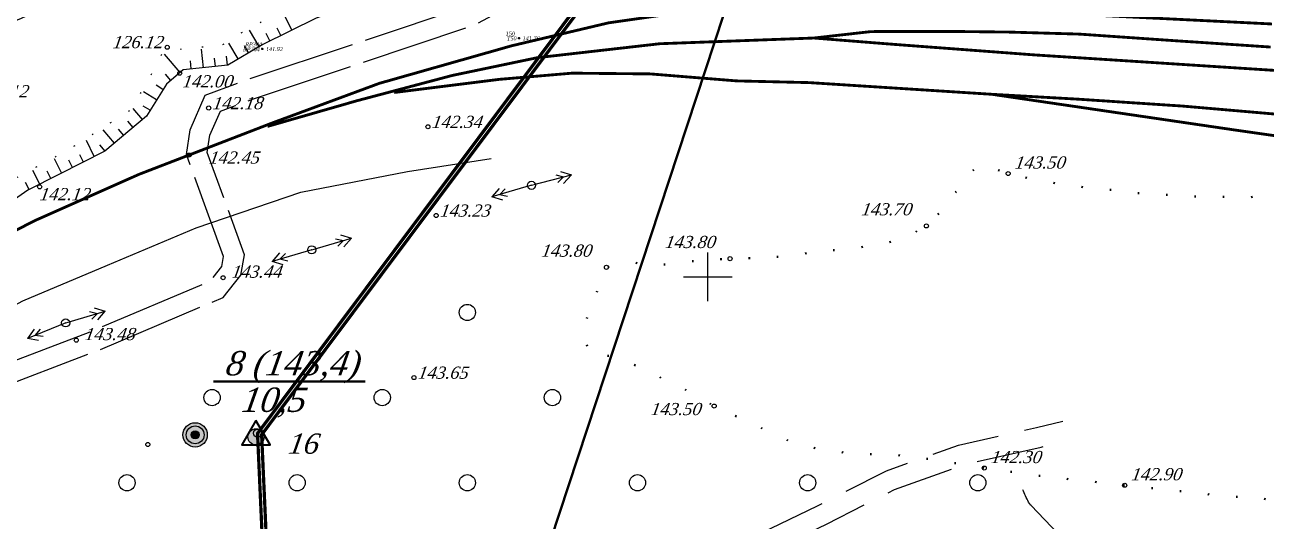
# Model space of a CAD drawing. Header units: millimetres. Extents: x 1400 to 7029, y -1119 to 1612.
# Drawn here: x 3200.1 to 3292, y 1214.7 to 1251.5 of the extents above; entities that cross this region are included whole.
import ezdxf
from ezdxf.enums import TextEntityAlignment as Align
from ezdxf.lldxf.tags import DXFTag

# ---------------------------------------------------------------- set-up
doc = ezdxf.new("R2010")
doc.units = ezdxf.units.MM
doc.set_wipeout_variables(frame=1)
for name, pattern in [('ADOT', [10, 0, -10]), ('ADOT1', [1.6, 0.1, -1.5]), ('AHIDDEN4', [7, 5, -2]), ('AHIDDEN5', [9, 8, -1])]:
    doc.linetypes.add(name, pattern=pattern)
for name, color, linetype in [('01_Завод', 7, 'Continuous'), ('01_Північ', 7, 'Continuous'), ('02_Горизонт_100', 7, 'Continuous'), ('02_Горизонт_112', 7, 'Continuous'), ('02_Горизонт_128', 7, 'Continuous'), ('0_Лицензия', 6, 'Continuous'), ('CONT-MNR', 7, 'Continuous'), ('NOMERA', 7, 'Continuous'), ('авт_дор', 7, 'Continuous'), ('ВЫСОТЫ', 7, 'Continuous'), ('жел_дор', 7, 'Continuous'), ('кресты', 7, 'Continuous'), ('НАДЗЕМКА', 7, 'Continuous'), ('НОМЕРА', 7, 'Continuous'), ('ПИКЕТЫ', 7, 'Continuous'), ('РАСТИТ', 7, 'Continuous'), ('Скважины', 7, 'Continuous'), ('ТОЧКИ', 7, 'Continuous')]:
    doc.layers.add(name, color=color, linetype=linetype)
doc.styles.add('russ', font='timesi.ttf')
doc.styles.add('universw', font='timesi.ttf', dxfattribs={"oblique": 10})
tags = doc.linetypes.add('New Line1', pattern=[1.5, 1, -0.5]).pattern_tags.tags
tags[6:7] = [DXFTag(74, 4), DXFTag(75, 0), DXFTag(340, '0'), DXFTag(46, 1.0), DXFTag(50, 0.0), DXFTag(44, 0.0), DXFTag(45, 0.0)]
tags[4:5] = [DXFTag(74, 4), DXFTag(75, 0), DXFTag(340, '0'), DXFTag(46, 1.0), DXFTag(50, 0.0), DXFTag(44, 0.0), DXFTag(45, 0.0)]

# ---------------------------------------------------------------- blocks, each defined once
blk = doc.blocks.new('108')
at = {"color": 0, "linetype": 'Continuous', "lineweight": 0}
blk.add_wipeout([(0.51, -0.12), (0.52, -0.06), (0.52, -0.01), (0.52, 0.05), (0.51, 0.1), (0.5, 0.15), (0.48, 0.2), (0.45, 0.25), (0.42, 0.3), (0.39, 0.34), (0.35, 0.38), (0.31, 0.42), (0.26, 0.45), (0.22, 0.47), (0.17, 0.49), (0.11, 0.51), (0.06, 0.52), (0.01, 0.52), (-0.05, 0.52), (-0.1, 0.51), (-0.15, 0.5), (-0.21, 0.48), (-0.25, 0.45), (-0.3, 0.42), (-0.34, 0.39), (-0.38, 0.35), (-0.42, 0.31), (-0.45, 0.26), (-0.47, 0.22), (-0.49, 0.17), (-0.51, 0.11), (-0.52, 0.06), (-0.52, 0.01), (-0.52, -0.05), (-0.51, -0.1), (-0.5, -0.15), (-0.48, -0.21), (-0.45, -0.25), (-0.42, -0.3), (-0.39, -0.34), (-0.35, -0.38), (-0.31, -0.42), (-0.27, -0.45), (-0.22, -0.47), (-0.17, -0.49), (-0.12, -0.51), (-0.06, -0.52), (-0.01, -0.52), (0.05, -0.52), (0.1, -0.51), (0.15, -0.5), (0.2, -0.48), (0.25, -0.45), (0.3, -0.42), (0.34, -0.39), (0.38, -0.35), (0.42, -0.31), (0.45, -0.27), (0.47, -0.22), (0.49, -0.17)], dxfattribs=at)
at = {"linetype": 'Continuous'}
h = blk.add_hatch(color=0, dxfattribs=at)
edge = h.paths.add_edge_path()
edge.add_arc((0, 0), 0.0196, 0, 360)
at = {"color": 0, "linetype": 'Continuous'}
for radius in [0.5, 0.0196]:
    blk.add_circle((0, 0), radius, dxfattribs=at)
blk = doc.blocks.new('A$C29341465')
at = {"color": 0, "linetype": 'ByBlock', "lineweight": -2}
for p, q in [((0.5, 1.2), (0, 1.2)), ((1.2, 2), (1.2, 2.5)), ((1.2, 0.5), (1.2, 0)), ((2, 1.2), (2.5, 1.2))]:
    blk.add_line(p, q, dxfattribs=at)
blk.add_circle((1.2, 1.2), 0.75, dxfattribs=at)
blk = doc.blocks.new('point_s')
at = {"color": 0, "xscale": 0.2, "yscale": 0.2, "zscale": 0.2}
blk.add_blockref('A$C29341465', (-0.25, -0.25), dxfattribs=at)
at = {"layer": 'NOMERA', "color": 1, "style": 'russ'}
blk.add_attdef('NN', text='', height=1, dxfattribs=at).set_placement((-2.16, 0.35), align=Align.BOTTOM_CENTER)
at = {"layer": 'ВЫСОТЫ', "color": 1, "style": 'russ'}
blk.add_attdef('H_VER', (0.88, -0.52), '', height=1, dxfattribs=at)
at = {"layer": 'ВЫСОТЫ', "color": 0, "style": 'russ'}
blk.add_attdef('H_ZEM', (1.19, -1.98), '', height=1, dxfattribs=at)
at = {"layer": 'НОМЕРА', "color": 1, "linetype": 'Continuous', "style": 'russ'}
blk.add_attdef('NAZV', text='', height=1, dxfattribs=at).set_placement((-0.62, -0.07), align=Align.MIDDLE_RIGHT)
at = {"layer": 'ТОЧКИ', "style": 'russ'}
for tag, p in [('T_ST--T_OR', (-0.02, -4.67)), ('S-G_UG-V_UG-V', (0.02, -9.54)), ('H_ST-I-Z', (-0.02, -7.21))]:
    blk.add_attdef(tag, text='', height=1, dxfattribs=at).set_placement(p, align=Align.CENTER)
blk = doc.blocks.new('115_3')
at = {"color": 0, "linetype": 'Continuous'}
for p, q in [((0, 0), (5.1, 0)), ((3.22, 0.49), (4.1, 0)), ((3.22, -0.49), (4.1, 0)), ((3.91, 0.76), (5.1, 0)), ((3.91, -0.76), (5.1, 0))]:
    blk.add_line(p, q, dxfattribs=at)
blk = doc.blocks.new('372')
blk.add_circle((0, 0), 1)
blk = doc.blocks.new('368')
at = {"color": 0, "linetype": 'Continuous'}
blk.add_blockref('372', (0, 0), dxfattribs=at)
blk = doc.blocks.new('Licenzia')
at = {"linetype": 'New Line1', "lineweight": 25}
h = blk.add_hatch(color=6, dxfattribs=at)
h.dxf.hatch_style = 1
h.set_gradient(color1=(255, 0, 255), color2=(255, 0, 255), centered=1, tint=1, name='INVCYLINDER')
edge = h.paths.add_edge_path()
edge.add_arc((0, 0), 2, 0, 360)
at = {"color": 6, "linetype": 'Continuous', "lineweight": 40, "flags": 128}
blk.add_lwpolyline([(-0.08, 4.01), (-3.48, -1.99), (3.45, -1.99)], close=True, dxfattribs=at)
at = {"color": 10, "linetype": 'Continuous', "lineweight": 25}
blk.add_circle((0, 0), 2, dxfattribs=at)

msp = doc.modelspace()

# ---------------------------------------------------------------- hatches: boundary and pattern name
at = {"layer": 'Скважины', "linetype": 'Continuous'}
for color, points in [(0, [(3213.5868, 1221.1328, 1), (3211.7868, 1221.1328, 1)]), (7, [(3212.9868, 1221.1328, 1), (3212.3868, 1221.1328, 1)])]:
    msp.add_hatch(color=color, dxfattribs=at).paths.add_polyline_path(points)

# ---------------------------------------------------------------- linework, layer by layer
at = {"color": 7, "linetype": 'Continuous', "lineweight": 50, "flags": 128}
msp.add_lwpolyline([(3321.6162, 1442.5531), (3352.5862, 1378.3688, -0.3890194), (3341.7619, 1342.4171), (3263.709, 1296.0172, 0.1581167), (3262.4872, 1294.6265), (3247.8038, 1262.5504), (3254.4803, 1259.8593), (3253.1696, 1256.3419), (3238.9968, 1213.3162)], format="xyb", dxfattribs=at)
at = {"layer": '01_Завод', "color": 250, "const_width": 0.21, "flags": 128}
for points in [[(3253.7446, 1253.0564), (3259.0713, 1253.1365), (3264.011, 1252.9926), (3267.7594, 1252.8834), (3278.9758, 1252.2035), (3290.8566, 1251.6157), (3292.4157, 1251.5386)], [(3253.2858, 1250.3062), (3258.4989, 1250.499), (3262.7198, 1250.975), (3268.5996, 1250.9876), (3272.9776, 1250.9384), (3278.1483, 1250.7892), (3285.2482, 1250.2989), (3289.5024, 1250.0177), (3292.325, 1249.831)], [(3258.4989, 1250.499), (3264.4193, 1250.0301), (3274.7738, 1249.2536), (3282.4055, 1248.7618), (3292.1499, 1248.1338), (3306.4873, 1247.2354)], [(3252.7696, 1247.3267), (3258.1536, 1247.1993), (3265.5785, 1246.725), (3271.6785, 1246.3354), (3278.0799, 1245.9728), (3285.8061, 1245.4627), (3295.7746, 1244.6011), (3299.5954, 1244.4001), (3305.3266, 1243.9764), (3306.3128, 1243.9035)], [(3306.1835, 1241.3446), (3290.0913, 1243.6314), (3271.6785, 1246.3354)]]:
    msp.add_lwpolyline(points, dxfattribs=at)
at = {"layer": '01_Завод', "color": 250, "linetype": 'AHIDDEN4', "flags": 128}
for points in [[(3229.5799, 1201.344), (3236.356, 1204.75), (3248.5307, 1210.9664), (3258.762, 1215.8732), (3263.8722, 1218.4668), (3269.2185, 1220.3744), (3274.9924, 1221.6879), (3276.9316, 1222.1464)], [(3232.8494, 1200.9278), (3237.0802, 1203.4356), (3249.1962, 1209.622), (3259.4259, 1214.528), (3264.466, 1217.0861), (3269.6384, 1218.9316), (3275.3313, 1220.2267), (3277.2768, 1220.6866)]]:
    msp.add_lwpolyline(points, dxfattribs=at)
at = {"layer": '01_Завод', "color": 250, "linetype": 'Continuous'}
for centre in [(3272.8878, 1240.4708), (3266.8331, 1236.593), (3243.1373, 1233.5305), (3252.295, 1234.1714), (3251.1157, 1223.267), (3271.1182, 1218.675), (3281.5124, 1217.4027)]:
    msp.add_circle(centre, 0.15, dxfattribs=at)
at = {"layer": '01_Північ', "linetype": 'ADOT', "lineweight": 50, "ltscale": 0.2, "flags": 128}
for points in [[(3241.712, 1227.6903), (3241.4626, 1228.5806), (3241.8546, 1230.5035), (3242.6741, 1232.2129), (3243.1373, 1233.5305), (3244.7408, 1233.9222), (3246.8788, 1233.6729), (3249.5512, 1233.9934), (3252.295, 1234.1714), (3255.5375, 1234.2783), (3259.1008, 1234.7056), (3262.2721, 1235.0617), (3264.4101, 1235.4534), (3265.9066, 1236.0944), (3266.8331, 1236.593), (3268.4909, 1238.2769), (3269.8608, 1240.4281), (3270.979, 1241.1546), (3272.8878, 1240.4708), (3275.103, 1239.9666), (3277.4499, 1239.5721), (3280.0161, 1239.309), (3282.7359, 1239.0022), (3286.2775, 1238.7869), (3290.435, 1238.7043), (3294.5374, 1238.9795), (3298.8601, 1238.7043), (3301.3656, 1238.2916), (3305.2919, 1237.9442), (3306.0023, 1237.7597)], [(3366.9867, 1233.298), (3368.1459, 1233.0663), (3371.6614, 1232.689), (3373.9986, 1232.6687), (3377.9819, 1232.3437), (3383.1999, 1231.3177), (3387.792, 1229.89), (3390.7514, 1229.3801), (3394.7126, 1227.9383), (3400.4573, 1226.3344), (3403.8493, 1225.4304), (3406.0854, 1224.6269), (3408.1206, 1224.4511), (3410.3568, 1224.0243), (3413.0388, 1223.2787), (3414.8366, 1222.3016), (3417.4544, 1220.4103), (3420.1038, 1218.2039), (3422.4063, 1215.8398), (3423.7975, 1213.9656), (3424.9585, 1212.3378), (3426.4661, 1210.0519), (3427.5806, 1207.7362), (3427.9069, 1206.0841), (3428.0157, 1203.8016), (3428.0809, 1201.9103), (3428.1656, 1200.8195), (3428.0018, 1198.8547), (3427.3191, 1195.662), (3426.2076, 1191.8972), (3425.2865, 1189.0925), (3424.0468, 1186.6787), (3422.0044, 1184.4732), (3419.933, 1182.5725), (3419.0791, 1181.9254), (3417.7937, 1181.3644), (3409.6235, 1181.9697), (3405.9152, 1182.3536), (3386.8828, 1184.4207), (3368.0029, 1186.4859), (3366.0485, 1186.6136), (3366.0302, 1184.3501), (3366.0552, 1180.2848), (3365.7533, 1171.9039), (3364.6743, 1170.1838), (3362.7476, 1168.5663), (3362.0283, 1167.411), (3361.9513, 1166.1787), (3361.4611, 1162.5642), (3361.1064, 1160.4049), (3360.8806, 1158.8902), (3360.1712, 1158.02), (3359.1715, 1157.1176), (3357.7848, 1156.5698), (3355.4952, 1156.6987), (3348.2057, 1157.4745), (3342.0526, 1158.0408), (3339.7047, 1158.4454), (3337.5997, 1159.74), (3335.2518, 1161.9651), (3332.7015, 1163.7047), (3327.8273, 1167.1115), (3324.1082, 1169.1965), (3323.1558, 1169.9671), (3318.3028, 1170.4203), (3312.2547, 1170.5704), (3310.435, 1170.8559), (3309.4021, 1171.1349), (3307.8945, 1171.2744), (3306.2753, 1171.3581), (3305.019, 1171.6092), (3302.7297, 1173.06), (3300.6917, 1175.3478), (3298.2123, 1179.2056), (3296.8135, 1182.7863), (3295.5855, 1186.2871), (3294.6921, 1189.3965), (3294.2219, 1193.3574), (3293.8538, 1196.6613), (3293.7197, 1200.8778), (3293.6245, 1204.3034), (3293.5443, 1205.4573), (3293.3351, 1209.4588), (3293.0662, 1212.2632), (3293.0927, 1214.0156), (3293.0927, 1215.1181), (3292.725, 1216.1418), (3291.6481, 1216.4568), (3289.2842, 1216.5618), (3284.9766, 1217.0343), (3275.624, 1218.0453), (3271.1399, 1218.6713), (3267.2888, 1219.3163), (3264.0825, 1219.7146), (3261.4378, 1219.7146), (3258.6818, 1220.1191), (3256.7334, 1220.6384), (3251.1157, 1223.267), (3248.468, 1224.763), (3246.4414, 1225.7043), (3244.7002, 1226.5601), (3243.273, 1226.988), (3241.7146, 1227.685)]]:
    msp.add_lwpolyline(points, dxfattribs=at)
at = {"layer": '02_Горизонт_128', "color": 0, "linetype": 'Continuous'}
for p, q in [((3219.8401, 1251.0864), (3219.2723, 1252.2405)), ((3217.4218, 1249.8699), (3216.7087, 1251.0779)), ((3219.0302, 1250.6879), (3218.7653, 1251.2263)), ((3215.8672, 1248.9522), (3215.1774, 1250.1208)), ((3218.2203, 1250.2894), (3217.9554, 1250.8278)), ((3211.5688, 1247.9504), (3210.4154, 1249.2974)), ((3213.2936, 1248.3052), (3213.1465, 1249.6794)), ((3215.0886, 1248.4973), (3215.0189, 1249.1482)), ((3216.6445, 1249.411), (3216.3395, 1249.9277)), ((3212.3961, 1248.2091), (3212.3322, 1248.8057)), ((3214.1911, 1248.4012), (3214.1272, 1248.9978)), ((3210.8832, 1247.3633), (3210.4929, 1247.8191)), ((3209.8292, 1245.9164), (3208.8625, 1246.5192)), ((3210.3068, 1246.6823), (3209.7977, 1246.9998)), ((3209.3516, 1245.1505), (3208.8425, 1245.4679)), ((3208.7835, 1244.4629), (3208.092, 1245.2809)), ((3206.7154, 1242.7148), (3205.875, 1243.7091)), ((3207.4048, 1243.2975), (3207.0174, 1243.7557)), ((3208.0941, 1243.8802), (3207.7068, 1244.3384)), ((3205.221, 1241.7251), (3204.6315, 1242.9054)), ((3204.4135, 1241.3217), (3204.1454, 1241.8585)), ((3206.0261, 1242.1321), (3205.6304, 1242.6002)), ((3202.7985, 1240.5151), (3202.2819, 1241.5494)), ((3203.606, 1240.9184), (3203.3379, 1241.4552)), ((3201.1908, 1239.6941), (3200.6806, 1240.6899)), ((3201.9941, 1240.1056), (3201.7206, 1240.6396)), ((3200.3874, 1239.2825), (3200.1139, 1239.8166))]:
    msp.add_line(p, q, dxfattribs=at)
at = {"layer": '02_Горизонт_128', "color": 7, "linetype": 'Continuous'}
for centre in [(3210.6195, 1249.8159), (3211.5455, 1247.8975), (3201.174, 1239.4869)]:
    msp.add_circle(centre, 0.15, dxfattribs=at)
at = {"layer": 'CONT-MNR', "color": 30, "linetype": 'Continuous', "flags": 128}
msp.add_lwpolyline([(3276.5909, 1213.8143), (3274.5792, 1215.8979, -0.0744957), (3274.3954, 1216.1559, -0.0232287), (3273.9797, 1217.0771)], format="xyb", dxfattribs=at)
at = {"layer": 'жел_дор', "color": 7, "const_width": 0.21, "flags": 128}
for points in [[(3218.0457, 1243.9572), (3224.6262, 1245.8465), (3231.7194, 1247.7278), (3238.0287, 1249.0456), (3247.0912, 1250.077), (3253.2858, 1250.3062)], [(3227.422, 1246.4671), (3235.2182, 1247.4413), (3240.6098, 1247.8997), (3246.4029, 1247.8424), (3252.7696, 1247.3267)]]:
    msp.add_lwpolyline(points, dxfattribs=at)
at = {"layer": 'кресты', "color": 3, "linetype": 'Continuous'}
for p, q in [((3250.6513, 1231.0275), (3250.6513, 1234.6275)), ((3248.8513, 1232.8275), (3252.4513, 1232.8275))]:
    msp.add_line(p, q, dxfattribs=at)
at = {"layer": 'ПИКЕТЫ', "color": 7, "linetype": 'Continuous'}
for centre in [(3213.6883, 1245.3195), (3229.9238, 1243.9311), (3212.2422, 1241.8375), (3230.533, 1237.3667), (3214.7593, 1232.7615), (3203.8873, 1228.1415), (3228.8874, 1225.3731), (3209.1864, 1220.4211)]:
    msp.add_circle(centre, 0.15, dxfattribs=at)
at = {"layer": 'Скважины', "color": 0, "linetype": 'Continuous', "lineweight": 50}
msp.add_line((3214.046, 1225.0915), (3225.2652, 1225.0896), dxfattribs=at)
at = {"layer": 'Скважины', "color": 0, "linetype": 'Continuous'}
for radius in [0.9, 0.66, 0.3]:
    msp.add_circle((3212.6868, 1221.1328), radius, dxfattribs=at)
at = {"layer": 'Скважины', "color": 7, "linetype": 'Continuous'}
for centre in [(3212.6918, 1221.0926), (3212.8168, 1221.1077)]:
    msp.add_circle(centre, 0.15, dxfattribs=at)
at = {"layer": 'Скважины', "color": 7}
msp.add_circle((3212.6918, 1221.0926), 0.15, dxfattribs=at)

# ---------------------------------------------------------------- block references
at = {"color": 7, "linetype": 'Continuous', "xscale": 0.3, "yscale": 0.3, "zscale": 0.3}
msp.add_blockref('point_s', (3236.6713, 1250.4855), dxfattribs=at).add_auto_attribs({'NN': 'T50', 'H_VER': '141.76', 'NAZV': 'T50'})
at = {"layer": '02_Горизонт_128', "color": 7, "xscale": 0.3, "yscale": 0.3, "zscale": 0.3}
msp.add_blockref('point_s', (3217.6633, 1249.6905), dxfattribs=at).add_auto_attribs({'NN': 'RP304', 'H_VER': '141.92', 'NAZV': 'RP304'})
at = {"layer": '02_Горизонт_128', "color": 7, "linetype": 'Continuous', "xscale": 0.3, "yscale": 0.3, "zscale": 0.3}
msp.add_blockref('point_s', (3217.6633, 1249.6905), dxfattribs=at).add_auto_attribs({'NN': 'RP304', 'H_VER': '141.92', 'NAZV': 'RP304'})
at = {"layer": '0_Лицензия', "color": 6, "linetype": 'New Line1', "lineweight": 25, "xscale": 0.3, "yscale": 0.3, "zscale": 0.3}
msp.add_blockref('Licenzia', (3217.1955, 1220.9829), dxfattribs=at)
at = {"layer": 'НАДЗЕМКА', "color": 7, "xscale": 0.6, "yscale": 0.6, "zscale": 0.6}
for p in [(3237.5863, 1239.5985), (3221.3203, 1234.8255)]:
    msp.add_blockref('108', p, dxfattribs=at)
at = {"layer": 'НАДЗЕМКА', "color": 7, "linetype": 'Continuous', "xscale": 0.6, "yscale": 0.6, "zscale": 0.6}
msp.add_blockref('108', (3203.1005, 1229.4186), dxfattribs=at)
at = {"layer": 'РАСТИТ', "color": 7, "linetype": 'Continuous'}
for p, xscale, yscale, zscale in [((3232.8397, 1230.1909), 0.6, 0.6, 0.6), ((3213.9397, 1223.8909), 0.6, 0.6, 0.6), ((3226.5397, 1223.8909), 0.6, 0.6, 0.6), ((3239.1397, 1223.8909), 0.6, 0.6, 0.6), ((3217.3096, 1221.2604), 0.3, 0.3, 0.3), ((3207.6397, 1217.5909), 0.6, 0.6, 0.6), ((3220.2397, 1217.5909), 0.6, 0.6, 0.6), ((3232.8397, 1217.5909), 0.6, 0.6, 0.6), ((3245.4397, 1217.5909), 0.6, 0.6, 0.6), ((3258.0397, 1217.5909), 0.6, 0.6, 0.6), ((3270.6397, 1217.5909), 0.6, 0.6, 0.6)]:
    msp.add_blockref('368', p, dxfattribs=dict(at, xscale=xscale, yscale=yscale, zscale=zscale))

# ---------------------------------------------------------------- texts
at = {"layer": '01_Завод', "color": 250, "linetype": 'Continuous', "style": 'universw', "oblique": 10}
for s, p in [('143.50', (3273.3576, 1240.8389)), ('143.70', (3261.9937, 1237.3786)), ('143.80', (3247.4556, 1234.9571)), ('143.80', (3238.2979, 1234.3161)), ('143.50', (3246.3969, 1222.5949)), ('142.30', (3271.588, 1219.0431)), ('142.90', (3281.9822, 1217.7708))]:
    msp.add_text(s, height=0.9, dxfattribs=at).set_placement(p)
at = {"layer": '02_Горизонт_112', "color": 7, "linetype": 'Continuous', "style": 'universw', "oblique": 10}
msp.add_text('124.12', height=0.9, dxfattribs=at).set_placement((3196.5827, 1246.1107))
at = {"layer": '02_Горизонт_128', "color": 7, "linetype": 'Continuous', "style": 'universw', "oblique": 10}
for s, p in [('126.12', (3206.5632, 1249.7466)), ('142.00', (3211.7227, 1246.846)), ('142.12', (3201.1511, 1238.4966))]:
    msp.add_text(s, height=0.9, dxfattribs=at).set_placement(p)
at = {"layer": '0_Лицензия', "color": 6, "linetype": 'New Line1', "lineweight": 25, "insert": (3219.5148, 1221.2377), "char_height": 1.5, "attachment_point": 1, "style": 'universw'}
msp.add_mtext_dynamic_manual_height_columns('16', width=7.234357, gutter_width=15, heights=[6.4231], dxfattribs=at)
at = {"layer": 'ПИКЕТЫ', "color": 7, "linetype": 'Continuous', "style": 'universw', "oblique": 10}
for s, p in [('142.18', (3213.9568, 1245.2328)), ('142.34', (3230.1924, 1243.8444)), ('142.45', (3213.6978, 1241.206)), ('143.23', (3230.8015, 1237.28)), ('143.44', (3215.3593, 1232.7615)), ('143.48', (3204.4873, 1228.1415)), ('143.65', (3229.1559, 1225.2864))]:
    msp.add_text(s, height=0.9, dxfattribs=at).set_placement(p)
at = {"layer": 'Скважины', "color": 7, "style": 'universw', "oblique": 10}
for s, p in [(' 8 (143,4)', (3214.1954, 1225.5352)), ('10,5', (3216.0571, 1222.8345))]:
    msp.add_text(s, height=1.8, dxfattribs=at).set_placement(p)

# ---------------------------------------------------------------- next in the draw order: linework, layer by layer
at = {"color": 6, "linetype": 'Continuous', "lineweight": 60, "flags": 128}
msp.add_lwpolyline([(3374.7034, 1362.0214, 0.24, 0.24, 0), (3263.109, 1295.3115, 0.24, 0.24, 0), (3249.1634, 1263.3117, 0.24, 0.24, 0), (3217.6097, 1221.1407, 0.24, 0.24, 0), (3221.9504, 1124.988, 0.24, 0.24, 0), (3074.2504, 1171.2569, 0.24, 0.24, 0), (2925.548, 1186.5997, 0.24, 0.24, 0), (2941.5578, 1368.4142, 0.24, 0.24, 0), (2942.8387, 1415.2605, 0, 0, 0), (3036.3911, 1417.5492, 0.24, 0.24, 0), (3140.0267, 1452.3008, 0.24, 0.24, 0), (3197.9798, 1458.7744, 0.24, 0.24, 0), (3315.7553, 1456.3401, 0.24, 0.24, 0), (3351.4513, 1474.3275, 0.24, 0.24, 0), (3374.7043, 1474.2089, 0.24, 0.24, 0)], format="xyseb", dxfattribs=at)
at = {"color": 1, "linetype": 'Continuous', "lineweight": 211, "const_width": 0.24, "flags": 128}
msp.add_lwpolyline([(2943.1308, 1414.9675), (3036.4436, 1417.2504), (3140.0917, 1452.0062), (3197.9934, 1458.474), (3315.097, 1456.064), (3363.654, 1355.4312), (3262.8726, 1295.52), (3248.9023, 1263.4635), (3217.3052, 1221.2345), (3221.6314, 1125.4023), (3074.3112, 1171.5522), (2925.8727, 1186.8678), (2941.8575, 1368.3969)], close=True, dxfattribs=at)
at = {"layer": '02_Горизонт_100', "color": 0, "linetype": 'Continuous', "flags": 128}
msp.add_lwpolyline([(3214.8074, 1257.4225, -0.00001), (3212.7139, 1256.7333, -0.0000226), (3211.7925, 1256.43, -0.0000069), (3208.3368, 1255.2929, 0.0000317), (3207.584, 1255.0451, 0.0097393), (3206.5459, 1254.6808, 0.0037419), (3203.8706, 1253.6602, 0.0106663), (3201.5735, 1252.7072, -0.0075232), (3198.3253, 1251.3356, -0.0076466)], format="xyb", dxfattribs=at)
at = {"layer": '02_Горизонт_112', "color": 0, "linetype": 'Continuous', "flags": 128}
msp.add_lwpolyline([(3214.8074, 1257.4225, -0.00001), (3212.7139, 1256.7333, -0.0000226), (3211.7925, 1256.43, -0.0000069), (3208.3368, 1255.2929, 0.0000317), (3207.584, 1255.0451, 0.0097393), (3206.5459, 1254.6808, 0.0037419), (3203.8706, 1253.6602, 0.0106663), (3201.5735, 1252.7072, -0.0075232), (3198.3253, 1251.3356, -0.0076466)], format="xyb", dxfattribs=at)
at = {"layer": '02_Горизонт_128', "color": 32, "linetype": 'ADOT1', "flags": 128}
msp.add_lwpolyline([(3024.5841, 1211.7703), (3024.5841, 1211.7703), (3027.508, 1213.3467), (3030.3392, 1213.6249), (3035.4444, 1212.9294), (3041.6636, 1212.2803), (3046.7689, 1212.0949), (3051.967, 1211.5385), (3056.6724, 1211.6312), (3061.9169, 1211.9093), (3063.7734, 1212.373), (3066.2332, 1212.5121), (3069.8533, 1211.7239), (3072.9165, 1210.6112), (3076.8259, 1209.8219), (3080.2603, 1209.2192), (3085.4585, 1208.9874), (3089.7938, 1209.3106), (3092.9034, 1210.0061), (3097.2661, 1210.1916), (3103.8566, 1209.6816), (3108.838, 1209.1789), (3111.9063, 1208.814), (3113.9518, 1208.5586), (3119.2681, 1209.2264), (3124.1725, 1210.0429), (3127.2669, 1210.0429), (3130.0693, 1209.8679), (3133.4557, 1209.7513), (3136.9588, 1210.6845), (3141.0457, 1212.6675), (3143.3227, 1214.0673), (3148.3146, 1217.1585), (3151.5258, 1218.7916), (3154.737, 1220.3663), (3159.1743, 1221.6495), (3162.7941, 1222.6993), (3165.8885, 1223.6325), (3168.5159, 1224.6823), (3172.4725, 1227.2809), (3178.5384, 1231.1031), (3182.1779, 1232.9676), (3184.231, 1233.8066), (3188.1698, 1233.3121), (3191.9837, 1235.1482), (3197.9663, 1238.8323), (3199.5286, 1240.2094), (3203.5263, 1242.3668), (3207.9015, 1245.1852), (3209.1881, 1247.2967), (3210.2909, 1249.4542), (3212.1289, 1249.7755), (3214.5643, 1249.9132), (3217.0457, 1251.4739), (3224.0096, 1254.3543), (3230.5464, 1256.9222), (3237.8176, 1259.3435), (3242.3714, 1261.1044), (3248.8654, 1263.832), (3249.7127, 1263.6577)], dxfattribs=at)
at = {"layer": '02_Горизонт_128', "color": 250, "linetype": 'ADOT1', "flags": 128}
msp.add_lwpolyline([(3024.5841, 1211.7703), (3024.5841, 1211.7703), (3027.508, 1213.3467), (3030.3392, 1213.6249), (3035.4444, 1212.9294), (3041.6636, 1212.2803), (3046.7689, 1212.0949), (3051.967, 1211.5385), (3056.6724, 1211.6312), (3061.9169, 1211.9093), (3063.7734, 1212.373), (3066.2332, 1212.5121), (3069.8533, 1211.7239), (3072.9165, 1210.6112), (3076.8259, 1209.8219), (3080.2603, 1209.2192), (3085.4585, 1208.9874), (3089.7938, 1209.3106), (3092.9034, 1210.0061), (3097.2661, 1210.1916), (3103.8566, 1209.6816), (3108.838, 1209.1789), (3111.9063, 1208.814), (3113.9518, 1208.5586), (3119.2681, 1209.2264), (3124.1725, 1210.0429), (3127.2669, 1210.0429), (3130.0693, 1209.8679), (3133.4557, 1209.7513), (3136.9588, 1210.6845), (3141.0457, 1212.6675), (3143.3227, 1214.0673), (3148.3146, 1217.1585), (3151.5258, 1218.7916), (3154.737, 1220.3663), (3159.1743, 1221.6495), (3162.7941, 1222.6993), (3165.8885, 1223.6325), (3168.5159, 1224.6823), (3172.4725, 1227.2809), (3178.5384, 1231.1031), (3182.1779, 1232.9676), (3184.231, 1233.8066), (3188.1698, 1233.3121), (3191.9837, 1235.1482), (3197.9663, 1238.8323), (3199.5286, 1240.2094), (3203.5263, 1242.3668), (3207.9015, 1245.1852), (3209.1881, 1247.2967), (3210.2909, 1249.4542), (3212.1289, 1249.7755), (3214.5643, 1249.9132), (3217.0457, 1251.4739), (3224.0096, 1254.3543), (3230.5464, 1256.9222), (3237.8176, 1259.3435), (3242.3714, 1261.1044), (3248.8654, 1263.832), (3249.7127, 1263.6577)], dxfattribs=at)
at = {"layer": '02_Горизонт_128', "color": 0, "linetype": 'Continuous', "flags": 128}
msp.add_lwpolyline([(3249.714, 1263.697), (3244.9374, 1260.9871), (3236.3867, 1257.2169), (3229.0154, 1254.6249), (3221.644, 1251.974), (3217.693, 1250.03), (3215.0983, 1248.4983), (3211.796, 1248.1449), (3210.5576, 1247.0845), (3209.0782, 1244.712), (3206.0117, 1242.12), (3202.5915, 1240.4116), (3200.2916, 1239.2335), (3195.2642, 1235.7361)], dxfattribs=at)
at = {"layer": 'CONT-MNR', "color": 30, "linetype": 'Continuous', "elevation": 42.9, "flags": 128}
msp.add_lwpolyline([(3164.2882, 1213.0627), (3165.5406, 1214.2942), (3169.0524, 1216.8918), (3173.6133, 1219.0793), (3178.1741, 1220.9477), (3181.5035, 1222.3148), (3185.1065, 1223.7731), (3193.3019, 1227.4924), (3199.9358, 1231.0617), (3206.2052, 1233.684), (3212.7663, 1236.452), (3220.5155, 1239.0862), (3228.4055, 1240.6279), (3234.602, 1241.5748)], dxfattribs=at)
at = {"layer": 'авт_дор', "color": 7, "linetype": 'AHIDDEN5', "flags": 128}
for points in [[(3122.3368, 1196.0013), (3125.863, 1195.5176), (3129.0073, 1195.4315), (3131.5056, 1195.9909), (3144.9594, 1202.6671), (3154.2632, 1207.3141), (3162.7194, 1209.4299), (3170.7224, 1212.7642), (3187.2643, 1220.4133), (3205.6708, 1227.4503), (3214.7588, 1231.3018), (3216.067, 1232.9524), (3216.3424, 1234.4655), (3213.5884, 1242.0309), (3213.7736, 1243.2984), (3214.5533, 1245.0931), (3216.9261, 1245.9735), (3233.3514, 1251.4527), (3243.1527, 1256.7467), (3251.1205, 1261.7646), (3253.8053, 1264.1005), (3254.6662, 1266.9906), (3258.8992, 1276.0961), (3262.201, 1290.1347), (3269.2599, 1312.1046), (3271.0653, 1318.8411), (3276.803, 1334.8658), (3285.368, 1359.1489), (3286.7958, 1363.1826)], [(3122.5407, 1197.4874), (3125.9858, 1197.0148), (3128.8617, 1196.9361), (3131.0011, 1197.4151), (3144.2909, 1204.0099), (3153.7399, 1208.7294), (3162.2463, 1210.8577), (3170.119, 1214.1377), (3186.681, 1221.7962), (3205.1101, 1228.8419), (3213.821, 1232.5335), (3214.6584, 1233.5901), (3214.7938, 1234.3343), (3212.0494, 1241.8734), (3212.3183, 1243.7129), (3213.4322, 1246.277), (3216.4278, 1247.3885), (3232.7532, 1252.8344), (3242.3958, 1258.0427), (3250.2232, 1262.9722), (3252.4921, 1264.9462), (3253.2598, 1267.5237), (3257.4743, 1276.5891), (3260.7546, 1290.5365), (3267.8205, 1312.5284), (3269.6323, 1319.2888), (3275.3896, 1335.3681), (3283.9507, 1359.6404), (3285.3504, 1363.8955)]]:
    msp.add_lwpolyline(points, dxfattribs=at)
at = {"layer": 'жел_дор', "color": 7, "const_width": 0.21, "flags": 128}
msp.add_lwpolyline([(3134.4007, 1202.0187), (3163.3234, 1217.1725), (3176.2246, 1224.0645), (3190.9042, 1231.9197), (3200.8427, 1236.9991), (3208.533, 1240.4124), (3218.3542, 1244.1988), (3226.3206, 1247.1441), (3236.1182, 1249.9234), (3243.3056, 1251.624), (3250.5326, 1252.6553), (3253.7446, 1253.0564)], dxfattribs=at)

# ---------------------------------------------------------------- next in the draw order: block references
at = {"layer": 'НАДЗЕМКА', "color": 7}
for p, xscale, yscale, zscale, rotation in [((3237.5863, 1239.5985), 0.6000000000000001, 0.6000000000000001, 0.6000000000000001, 196.3535), ((3237.5863, 1239.5985), 0.5999999999999999, 0.5999999999999999, 0.5999999999999999, 14.51909999999999), ((3221.3203, 1234.8255), 0.5999999999999998, 0.5999999999999998, 0.5999999999999998, 16.3535), ((3221.3203, 1234.8255), 0.6, 0.6, 0.6, 196.5288), ((3203.1005, 1229.4186), 0.6, 0.6, 0.6, 16.5288), ((3203.1005, 1229.4186), 0.6, 0.6, 0.6, 202.2077)]:
    msp.add_blockref('115_3', p, dxfattribs=dict(at, xscale=xscale, yscale=yscale, zscale=zscale, rotation=rotation))

doc.saveas('drawing.dxf')
